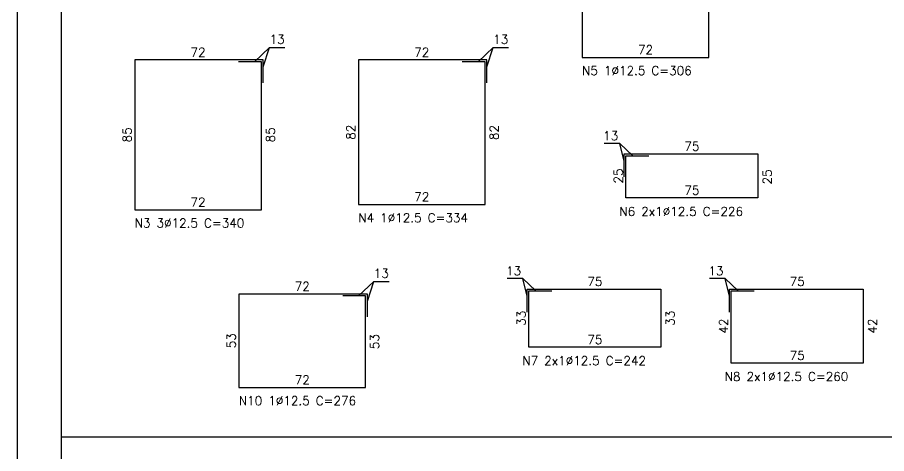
# Model space of a CAD drawing. Header units: centimetres. Extents: x 1658 to 14396, y 8294 to 11444.
# Drawn here: x 9541 to 11023, y 9905 to 10647 of the extents above; entities that cross this region are included whole.
import ezdxf

# ---------------------------------------------------------------- set-up
doc = ezdxf.new("R2010")
doc.units = ezdxf.units.CM
doc.header["$LTSCALE"] = 50
doc.header["$MEASUREMENT"] = 0
doc.header["$PDMODE"] = 67
for name, color, linetype in [('FORMATO-PRECON', 2, 'Continuous'), ('HACHURAS-PRECON', 1, 'Continuous'), ('LINHA-01-PRECON', 1, 'Continuous'), ('LINHA-04-PRECON', 4, 'Continuous'), ('X1', 2, 'Continuous')]:
    doc.layers.add(name, color=color, linetype=linetype)
doc.styles.add('PRECON-ROMANS', font='romans.shx')
doc.styles.get("Standard").update_dxf_attribs({"font": 'romans.shx'})
doc.dimstyles.new('ESC75-25', dxfattribs={"dimscale": 0, "dimtxt": 15, "dimasz": 7, "dimexe": 7, "dimexo": 7, "dimgap": 5.5, "dimtad": 1, "dimdec": 1, "dimlfac": 0.333333, "dimdsep": 46, "dimtxsty": 'Standard', "dimblk": 'ARCHTICK', "dimcen": 0.1, "dimdle": 7, "dimclrd": 256, "dimclre": 256, "dimclrt": 2, "dimadec": 0, "dimazin": 0, "dimtfac": 1, "dimtdec": 1, "dimtix": 1, "dimtmove": 2, "dimatfit": 3, "dimfxl": 1, "dimarcsym": 0})
doc.dimstyles.new('ESC75-75', dxfattribs={"dimscale": 0, "dimtxt": 15, "dimasz": 7, "dimexe": 7, "dimexo": 7, "dimgap": 5.5, "dimtad": 1, "dimdec": 1, "dimdsep": 46, "dimtxsty": 'Standard', "dimblk": 'ARCHTICK', "dimcen": 0.1, "dimdle": 7, "dimclrd": 256, "dimclre": 256, "dimclrt": 2, "dimadec": 0, "dimazin": 0, "dimtfac": 1, "dimtdec": 1, "dimtix": 1, "dimtmove": 2, "dimatfit": 3, "dimfxl": 1, "dimarcsym": 0})

# ---------------------------------------------------------------- blocks, each defined once
blk = doc.blocks.new('A$C2E607E54')
at = {"layer": 'FORMATO-PRECON'}
blk.add_lwpolyline([(0, 4200), (2970, 4200), (2970, 0), (0, 0)], close=True, dxfattribs=at)
at = {"layer": 'FORMATO-PRECON', "color": 6}
blk.add_lwpolyline([(100, 3950), (2870, 3950), (2870, 100), (100, 100)], close=True, dxfattribs=at)
blk = doc.blocks.new('*D145')
at = {"layer": 'Defpoints', "color": 0, "linetype": 'Continuous', "transparency": 16777216}
for p in [(9740.9, 10319.8), (9956.9, 10319.8), (9956.9, 10319.8)]:
    blk.add_point(p, dxfattribs=at)
at = {"layer": 'LINHA-01-PRECON', "color": 2, "linetype": 'Continuous', "transparency": 16777216, "insert": (9848.9, 10332.8), "char_height": 15, "attachment_point": 5}
blk.add_mtext('72', dxfattribs=at)
blk = doc.blocks.new('_ArchTick')
at = {"color": 0, "linetype": 'ByBlock', "const_width": 0.15}
blk.add_lwpolyline([(-0.5, -0.5), (0.5, 0.5)], dxfattribs=at)
blk = doc.blocks.new('*D146')
at = {"layer": 'Defpoints', "color": 0, "linetype": 'Continuous', "transparency": 16777216}
for p in [(9740.9, 10574.9), (9740.9, 10574.9), (9740.9, 10319.8)]:
    blk.add_point(p, dxfattribs=at)
at = {"layer": 'LINHA-01-PRECON', "color": 2, "linetype": 'Continuous', "transparency": 16777216, "insert": (9727.9, 10447.3), "char_height": 15, "attachment_point": 5, "rotation": 90}
blk.add_mtext('85', dxfattribs=at)
blk = doc.blocks.new('*D147')
at = {"layer": 'Defpoints', "color": 0, "linetype": 'Continuous', "transparency": 16777216}
for p in [(9956.9, 10574.9), (9956.9, 10574.9), (9956.9, 10319.8)]:
    blk.add_point(p, dxfattribs=at)
at = {"layer": 'LINHA-01-PRECON', "color": 2, "linetype": 'Continuous', "transparency": 16777216, "insert": (9972.3, 10447.3), "char_height": 15, "attachment_point": 5, "rotation": 90}
blk.add_mtext('85', dxfattribs=at)
blk = doc.blocks.new('*D148')
at = {"layer": 'Defpoints', "color": 0, "linetype": 'Continuous', "transparency": 16777216}
for p in [(9740.9, 10574.9), (9956.9, 10574.9), (9956.9, 10574.9)]:
    blk.add_point(p, dxfattribs=at)
at = {"layer": 'LINHA-01-PRECON', "color": 2, "linetype": 'Continuous', "transparency": 16777216, "insert": (9848.9, 10587.9), "char_height": 15, "attachment_point": 5}
blk.add_mtext('72', dxfattribs=at)
blk = doc.blocks.new('*D104')
at = {"layer": 'Defpoints', "color": 0, "linetype": 'Continuous', "transparency": 16777216}
for p in [(10122.3, 10328.8), (10338.3, 10328.8), (10338.3, 10328.8)]:
    blk.add_point(p, dxfattribs=at)
at = {"layer": 'LINHA-01-PRECON', "color": 2, "linetype": 'Continuous', "transparency": 16777216, "insert": (10230.3, 10341.8), "char_height": 15, "attachment_point": 5}
blk.add_mtext('72', dxfattribs=at)
blk = doc.blocks.new('*D105')
at = {"layer": 'Defpoints', "color": 0, "linetype": 'Continuous', "transparency": 16777216}
for p in [(10122.3, 10574.9), (10122.3, 10574.9), (10122.3, 10328.8)]:
    blk.add_point(p, dxfattribs=at)
at = {"layer": 'LINHA-01-PRECON', "color": 2, "linetype": 'Continuous', "transparency": 16777216, "insert": (10109.3, 10451.8), "char_height": 15, "attachment_point": 5, "rotation": 90}
blk.add_mtext('82', dxfattribs=at)
blk = doc.blocks.new('*D106')
at = {"layer": 'Defpoints', "color": 0, "linetype": 'Continuous', "transparency": 16777216}
for p in [(10338.3, 10574.9), (10338.3, 10574.9), (10338.3, 10328.8)]:
    blk.add_point(p, dxfattribs=at)
at = {"layer": 'LINHA-01-PRECON', "color": 2, "linetype": 'Continuous', "transparency": 16777216, "insert": (10353.7, 10451.3), "char_height": 15, "attachment_point": 5, "rotation": 90}
blk.add_mtext('82', dxfattribs=at)
blk = doc.blocks.new('*D107')
at = {"layer": 'Defpoints', "color": 0, "linetype": 'Continuous', "transparency": 16777216}
for p in [(10122.3, 10574.9), (10338.3, 10574.9), (10338.3, 10574.9)]:
    blk.add_point(p, dxfattribs=at)
at = {"layer": 'LINHA-01-PRECON', "color": 2, "linetype": 'Continuous', "transparency": 16777216, "insert": (10230.3, 10587.9), "char_height": 15, "attachment_point": 5}
blk.add_mtext('72', dxfattribs=at)
blk = doc.blocks.new('*D108')
at = {"layer": 'Defpoints', "color": 0, "linetype": 'Continuous', "transparency": 16777216}
for p in [(10503.8, 10579.3), (10719.8, 10579.3), (10719.8, 10579.3)]:
    blk.add_point(p, dxfattribs=at)
at = {"layer": 'LINHA-01-PRECON', "color": 2, "linetype": 'Continuous', "transparency": 16777216, "insert": (10611.8, 10592.3), "char_height": 15, "attachment_point": 5}
blk.add_mtext('72', dxfattribs=at)
blk = doc.blocks.new('*D109')
at = {"layer": 'Defpoints', "color": 0, "linetype": 'Continuous', "transparency": 16777216}
for p in [(10503.8, 10783.4), (10503.8, 10783.4), (10503.8, 10579.3)]:
    blk.add_point(p, dxfattribs=at)
at = {"layer": 'LINHA-01-PRECON', "color": 2, "linetype": 'Continuous', "transparency": 16777216, "insert": (10490.8, 10681.3), "char_height": 15, "attachment_point": 5, "rotation": 90}
blk.add_mtext('68', dxfattribs=at)
blk = doc.blocks.new('*D110')
at = {"layer": 'Defpoints', "color": 0, "linetype": 'Continuous', "transparency": 16777216}
for p in [(10719.8, 10783.4), (10719.8, 10783.4), (10719.8, 10579.3)]:
    blk.add_point(p, dxfattribs=at)
at = {"layer": 'LINHA-01-PRECON', "color": 2, "linetype": 'Continuous', "transparency": 16777216, "insert": (10735.2, 10679.8), "char_height": 15, "attachment_point": 5, "rotation": 90}
blk.add_mtext('68', dxfattribs=at)
blk = doc.blocks.new('*D112')
at = {"layer": 'Defpoints', "color": 0, "linetype": 'Continuous', "transparency": 16777216}
for p in [(10578.4, 10339.9), (10803.4, 10339.9), (10803.4, 10339.9)]:
    blk.add_point(p, dxfattribs=at)
at = {"layer": 'LINHA-01-PRECON', "color": 2, "linetype": 'Continuous', "transparency": 16777216, "insert": (10690.9, 10352.9), "char_height": 15, "attachment_point": 5}
blk.add_mtext('75', dxfattribs=at)
blk = doc.blocks.new('*D113')
at = {"layer": 'Defpoints', "color": 0, "linetype": 'Continuous', "transparency": 16777216}
for p in [(10803.4, 10414.8), (10803.4, 10414.8), (10803.4, 10339.9)]:
    blk.add_point(p, dxfattribs=at)
at = {"layer": 'LINHA-01-PRECON', "color": 2, "linetype": 'Continuous', "transparency": 16777216, "insert": (10819.3, 10375.7), "char_height": 15, "attachment_point": 5, "rotation": 90}
blk.add_mtext('25', dxfattribs=at)
blk = doc.blocks.new('*D114')
at = {"layer": 'Defpoints', "color": 0, "linetype": 'Continuous', "transparency": 16777216}
for p in [(10578.4, 10414.8), (10578.4, 10414.8), (10803.4, 10414.8)]:
    blk.add_point(p, dxfattribs=at)
at = {"layer": 'LINHA-01-PRECON', "color": 2, "linetype": 'Continuous', "transparency": 16777216, "insert": (10690.9, 10427.8), "char_height": 15, "attachment_point": 5}
blk.add_mtext('75', dxfattribs=at)
blk = doc.blocks.new('*D115')
at = {"layer": 'Defpoints', "color": 0, "linetype": 'Continuous', "transparency": 16777216}
for p in [(10578.4, 10414.8), (10578.4, 10414.8), (10578.4, 10339.9)]:
    blk.add_point(p, dxfattribs=at)
at = {"layer": 'LINHA-01-PRECON', "color": 2, "linetype": 'Continuous', "transparency": 16777216, "insert": (10565.4, 10377.3), "char_height": 15, "attachment_point": 5, "rotation": 90}
blk.add_mtext('25', dxfattribs=at)
blk = doc.blocks.new('*D124')
at = {"layer": 'Defpoints', "color": 0, "linetype": 'Continuous', "transparency": 16777216}
for p in [(10412.9, 10085.7), (10637.9, 10085.7), (10637.9, 10085.7)]:
    blk.add_point(p, dxfattribs=at)
at = {"layer": 'LINHA-01-PRECON', "color": 2, "linetype": 'Continuous', "transparency": 16777216, "insert": (10525.4, 10098.7), "char_height": 15, "attachment_point": 5}
blk.add_mtext('75', dxfattribs=at)
blk = doc.blocks.new('*D125')
at = {"layer": 'Defpoints', "color": 0, "linetype": 'Continuous', "transparency": 16777216}
for p in [(10637.9, 10184.7), (10637.9, 10184.7), (10637.9, 10085.7)]:
    blk.add_point(p, dxfattribs=at)
at = {"layer": 'LINHA-01-PRECON', "color": 2, "linetype": 'Continuous', "transparency": 16777216, "insert": (10653.8, 10135.2), "char_height": 15, "attachment_point": 5, "rotation": 90}
blk.add_mtext('33', dxfattribs=at)
blk = doc.blocks.new('*D126')
at = {"layer": 'Defpoints', "color": 0, "linetype": 'Continuous', "transparency": 16777216}
for p in [(10412.9, 10184.7), (10412.9, 10184.7), (10637.9, 10184.7)]:
    blk.add_point(p, dxfattribs=at)
at = {"layer": 'LINHA-01-PRECON', "color": 2, "linetype": 'Continuous', "transparency": 16777216, "insert": (10525.4, 10197.7), "char_height": 15, "attachment_point": 5}
blk.add_mtext('75', dxfattribs=at)
blk = doc.blocks.new('*D127')
at = {"layer": 'Defpoints', "color": 0, "linetype": 'Continuous', "transparency": 16777216}
for p in [(10412.9, 10184.7), (10412.9, 10184.7), (10412.9, 10085.7)]:
    blk.add_point(p, dxfattribs=at)
at = {"layer": 'LINHA-01-PRECON', "color": 2, "linetype": 'Continuous', "transparency": 16777216, "insert": (10399.9, 10135.2), "char_height": 15, "attachment_point": 5, "rotation": 90}
blk.add_mtext('33', dxfattribs=at)
blk = doc.blocks.new('*D128')
at = {"layer": 'Defpoints', "color": 0, "linetype": 'Continuous', "transparency": 16777216}
for p in [(10757.9, 10058.7), (10982.9, 10058.7), (10982.9, 10058.7)]:
    blk.add_point(p, dxfattribs=at)
at = {"layer": 'LINHA-01-PRECON', "color": 2, "linetype": 'Continuous', "transparency": 16777216, "insert": (10870.4, 10071.7), "char_height": 15, "attachment_point": 5}
blk.add_mtext('75', dxfattribs=at)
blk = doc.blocks.new('*D129')
at = {"layer": 'Defpoints', "color": 0, "linetype": 'Continuous', "transparency": 16777216}
for p in [(10982.9, 10184.7), (10982.9, 10184.7), (10982.9, 10058.7)]:
    blk.add_point(p, dxfattribs=at)
at = {"layer": 'LINHA-01-PRECON', "color": 2, "linetype": 'Continuous', "transparency": 16777216, "insert": (10998.8, 10121.7), "char_height": 15, "attachment_point": 5, "rotation": 90}
blk.add_mtext('42', dxfattribs=at)
blk = doc.blocks.new('*D130')
at = {"layer": 'Defpoints', "color": 0, "linetype": 'Continuous', "transparency": 16777216}
for p in [(10757.9, 10184.7), (10757.9, 10184.7), (10982.9, 10184.7)]:
    blk.add_point(p, dxfattribs=at)
at = {"layer": 'LINHA-01-PRECON', "color": 2, "linetype": 'Continuous', "transparency": 16777216, "insert": (10870.4, 10197.7), "char_height": 15, "attachment_point": 5}
blk.add_mtext('75', dxfattribs=at)
blk = doc.blocks.new('*D131')
at = {"layer": 'Defpoints', "color": 0, "linetype": 'Continuous', "transparency": 16777216}
for p in [(10757.9, 10184.7), (10757.9, 10184.7), (10757.9, 10058.7)]:
    blk.add_point(p, dxfattribs=at)
at = {"layer": 'LINHA-01-PRECON', "color": 2, "linetype": 'Continuous', "transparency": 16777216, "insert": (10744.9, 10121.7), "char_height": 15, "attachment_point": 5, "rotation": 90}
blk.add_mtext('42', dxfattribs=at)
blk = doc.blocks.new('*D304')
at = {"layer": 'Defpoints', "color": 0, "linetype": 'Continuous', "transparency": 16777216}
for p in [(9918.6, 10017.3), (10134.6, 10017.3), (10134.6, 10017.3)]:
    blk.add_point(p, dxfattribs=at)
at = {"layer": 'LINHA-01-PRECON', "color": 2, "linetype": 'Continuous', "transparency": 16777216, "insert": (10026.6, 10030.3), "char_height": 15, "attachment_point": 5}
blk.add_mtext('72', dxfattribs=at)
blk = doc.blocks.new('*D305')
at = {"layer": 'Defpoints', "color": 0, "linetype": 'Continuous', "transparency": 16777216}
for p in [(9918.6, 10176.4), (9918.6, 10176.4), (9918.6, 10017.3)]:
    blk.add_point(p, dxfattribs=at)
at = {"layer": 'LINHA-01-PRECON', "color": 2, "linetype": 'Continuous', "transparency": 16777216, "insert": (9905.6, 10096.8), "char_height": 15, "attachment_point": 5, "rotation": 90}
blk.add_mtext('53', dxfattribs=at)
blk = doc.blocks.new('*D306')
at = {"layer": 'Defpoints', "color": 0, "linetype": 'Continuous', "transparency": 16777216}
for p in [(10134.6, 10176.4), (10134.6, 10176.4), (10134.6, 10017.3)]:
    blk.add_point(p, dxfattribs=at)
at = {"layer": 'LINHA-01-PRECON', "color": 2, "linetype": 'Continuous', "transparency": 16777216, "insert": (10150, 10095.3), "char_height": 15, "attachment_point": 5, "rotation": 90}
blk.add_mtext('53', dxfattribs=at)
blk = doc.blocks.new('*D307')
at = {"layer": 'Defpoints', "color": 0, "linetype": 'Continuous', "transparency": 16777216}
for p in [(9918.6, 10176.4), (10134.6, 10176.4), (10134.6, 10176.4)]:
    blk.add_point(p, dxfattribs=at)
at = {"layer": 'LINHA-01-PRECON', "color": 2, "linetype": 'Continuous', "transparency": 16777216, "insert": (10026.6, 10189.4), "char_height": 15, "attachment_point": 5}
blk.add_mtext('72', dxfattribs=at)

msp = doc.modelspace()

# ---------------------------------------------------------------- linework, layer by layer
at = {"layer": 'LINHA-01-PRECON'}
msp.add_line((11693.36, 9932.67), (9615.86, 9932.67), dxfattribs=at)
at = {"layer": 'LINHA-04-PRECON'}
for points in [[(10722.79, 10744.36), (10722.79, 10783.36), (10503.79, 10783.36), (10503.79, 10579.25), (10719.79, 10579.25), (10719.79, 10780.36), (10680.79, 10780.36)], [(9959.94, 10535.88), (9959.94, 10574.88), (9740.94, 10574.88), (9740.94, 10319.77), (9956.94, 10319.77), (9956.94, 10571.88), (9917.94, 10571.88)], [(10341.29, 10535.88), (10341.29, 10574.88), (10122.29, 10574.88), (10122.29, 10328.77), (10338.29, 10328.77), (10338.29, 10571.88), (10299.29, 10571.88)], [(10575.36, 10375.76), (10575.36, 10414.76), (10803.36, 10414.76), (10803.36, 10339.87), (10578.36, 10339.87), (10578.36, 10411.76), (10617.36, 10411.76)], [(10409.88, 10145.65), (10409.88, 10184.65), (10637.88, 10184.65), (10637.88, 10085.75), (10412.88, 10085.75), (10412.88, 10181.65), (10451.88, 10181.65)], [(10754.87, 10145.65), (10754.87, 10184.65), (10982.87, 10184.65), (10982.87, 10058.73), (10757.87, 10058.73), (10757.87, 10181.65), (10796.87, 10181.65)], [(10137.62, 10137.39), (10137.62, 10176.39), (9918.62, 10176.39), (9918.62, 10017.28), (10134.62, 10017.28), (10134.62, 10173.39), (10095.62, 10173.39)]]:
    msp.add_lwpolyline(points, dxfattribs=at)

# ---------------------------------------------------------------- block references
at = {"layer": 'HACHURAS-PRECON', "xscale": 0.7499999999999996, "yscale": 0.7499999999999996, "zscale": 0.7499999999999996}
msp.add_blockref('A$C2E607E54', (9540.86, 8293.94), dxfattribs=at)

# ---------------------------------------------------------------- texts
at = {"layer": 'LINHA-01-PRECON', "color": 2, "linetype": 'Continuous', "char_height": 15, "attachment_point": 5}
for insert in [(9983.61, 10610.01), (10364.96, 10610.01), (10552.41, 10445.85), (10161.29, 10211.52), (10386.94, 10215.74), (10731.92, 10215.74)]:
    msp.add_mtext('13', dxfattribs=dict(at, insert=insert))
at = {"layer": 'X1', "style": 'PRECON-ROMANS'}
for s, p in [('N5 1%%C12.5 C=306', (10503.62, 10549.18)), ('N6 2x1%%C12.5 C=226', (10567.25, 10309.5)), ('N3 3%%C12.5 C=340', (9740.77, 10289.7)), ('N4 1%%C12.5 C=334', (10122.12, 10298.7)), ('N7 2x1%%C12.5 C=242', (10401.78, 10055.38)), ('N8 2x1%%C12.5 C=260', (10746.76, 10028.36)), ('N10 1%%C12.5 C=276', (9918.45, 9987.21))]:
    msp.add_text(s, height=15, dxfattribs=at).set_placement(p)

# ---------------------------------------------------------------- dimensions: what is measured, and where the dimension line sits
at = {"layer": 'LINHA-01-PRECON', "linetype": 'Continuous'}
for base, p1, p2, picture, middle in [((10503.79, 10783.36), (10503.79, 10579.25), (10503.79, 10783.36), '*D109', (10490.79, 10681.31)), ((9740.94, 10574.88), (9740.94, 10319.77), (9740.94, 10574.88), '*D146', (9727.94, 10447.33)), ((10122.29, 10574.88), (10122.29, 10328.77), (10122.29, 10574.88), '*D105', (10109.29, 10451.83)), ((10578.36, 10414.76), (10578.36, 10339.87), (10578.36, 10414.76), '*D115', (10565.36, 10377.32)), ((10412.88, 10184.65), (10412.88, 10085.75), (10412.88, 10184.65), '*D127', (10399.88, 10135.2)), ((10757.87, 10184.65), (10757.87, 10058.73), (10757.87, 10184.65), '*D131', (10744.87, 10121.69)), ((9918.62, 10176.39), (9918.62, 10017.28), (9918.62, 10176.39), '*D305', (9905.62, 10096.83))]:
    dim = msp.add_linear_dim(base=base, p1=p1, p2=p2, angle=90, dimstyle='ESC75-25', override={"dimscale": 1, "dimse1": 1, "dimse2": 1, "dimsd1": 1, "dimsd2": 1}, dxfattribs=at)
    dim.commit()
    dim.dimension.update_dxf_attribs({"geometry": picture, "text_midpoint": middle})
for base, p1, p2, picture, middle in [((10719.79, 10783.36), (10719.79, 10579.25), (10719.79, 10783.36), '*D110', (10735.19, 10679.81)), ((9956.94, 10574.88), (9956.94, 10319.77), (9956.94, 10574.88), '*D147', (9972.33, 10447.33)), ((10338.29, 10574.88), (10338.29, 10328.77), (10338.29, 10574.88), '*D106', (10353.69, 10451.33)), ((10803.36, 10414.76), (10803.36, 10339.87), (10803.36, 10414.76), '*D113', (10819.31, 10375.75)), ((10637.88, 10184.65), (10637.88, 10085.75), (10637.88, 10184.65), '*D125', (10653.84, 10135.2)), ((10982.87, 10184.65), (10982.87, 10058.73), (10982.87, 10184.65), '*D129', (10998.82, 10121.69)), ((10134.62, 10176.39), (10134.62, 10017.28), (10134.62, 10176.39), '*D306', (10150.02, 10095.33))]:
    dim = msp.add_linear_dim(base=base, p1=p1, p2=p2, angle=90, dimstyle='ESC75-25', override={"dimscale": 1, "dimse1": 1, "dimse2": 1, "dimsd1": 1, "dimsd2": 1}, dxfattribs=at)
    dim.commit()
    dim.dimension.update_dxf_attribs({"geometry": picture, "text_midpoint": middle, "dimtype": 160})
for base, p1, p2, picture, middle in [((9956.94, 10574.88), (9740.94, 10574.88), (9956.94, 10574.88), '*D148', (9848.94, 10587.88)), ((10338.29, 10574.88), (10122.29, 10574.88), (10338.29, 10574.88), '*D107', (10230.29, 10587.88)), ((10719.79, 10579.25), (10503.79, 10579.25), (10719.79, 10579.25), '*D108', (10611.79, 10592.25)), ((10578.36, 10414.76), (10803.36, 10414.76), (10578.36, 10414.76), '*D114', (10690.86, 10427.76)), ((10803.36, 10339.87), (10578.36, 10339.87), (10803.36, 10339.87), '*D112', (10690.86, 10352.87)), ((10338.29, 10328.77), (10122.29, 10328.77), (10338.29, 10328.77), '*D104', (10230.29, 10341.77)), ((9956.94, 10319.77), (9740.94, 10319.77), (9956.94, 10319.77), '*D145', (9848.94, 10332.77)), ((10134.62, 10176.39), (9918.62, 10176.39), (10134.62, 10176.39), '*D307', (10026.62, 10189.39)), ((10412.88, 10184.65), (10637.88, 10184.65), (10412.88, 10184.65), '*D126', (10525.38, 10197.65)), ((10757.87, 10184.65), (10982.87, 10184.65), (10757.87, 10184.65), '*D130', (10870.37, 10197.65)), ((10637.88, 10085.75), (10412.88, 10085.75), (10637.88, 10085.75), '*D124', (10525.38, 10098.75)), ((10982.87, 10058.73), (10757.87, 10058.73), (10982.87, 10058.73), '*D128', (10870.37, 10071.73)), ((10134.62, 10017.28), (9918.62, 10017.28), (10134.62, 10017.28), '*D304', (10026.62, 10030.28))]:
    dim = msp.add_linear_dim(base=base, p1=p1, p2=p2, dimstyle='ESC75-25', override={"dimscale": 1, "dimse1": 1, "dimse2": 1, "dimsd1": 1, "dimsd2": 1}, dxfattribs=at)
    dim.commit()
    dim.dimension.update_dxf_attribs({"geometry": picture, "text_midpoint": middle})

# ---------------------------------------------------------------- leaders
for points in [[(9944.94, 10571.88), (9970.88, 10595.95)], [(9959.94, 10562.88), (9970.88, 10595.95), (9997.08, 10595.95)], [(10326.29, 10571.88), (10352.23, 10595.95)], [(10341.29, 10562.88), (10352.23, 10595.95), (10378.44, 10595.95)], [(10575.36, 10402.76), (10568.31, 10432.77), (10541.27, 10432.77)], [(10590.36, 10411.76), (10568.31, 10432.77)], [(10122.62, 10173.39), (10148.56, 10197.46)], [(10137.62, 10164.39), (10148.56, 10197.46), (10174.77, 10197.46)], [(10409.88, 10172.65), (10402.84, 10202.66), (10375.79, 10202.66)], [(10424.88, 10181.65), (10402.84, 10202.66)], [(10754.87, 10172.65), (10747.82, 10202.66), (10720.78, 10202.66)], [(10769.87, 10181.65), (10747.82, 10202.66)]]:
    msp.add_leader(points, dimstyle='ESC75-75', override={"dimscale": 1, "dimtad": 0}, dxfattribs=at)

doc.saveas('drawing.dxf')
